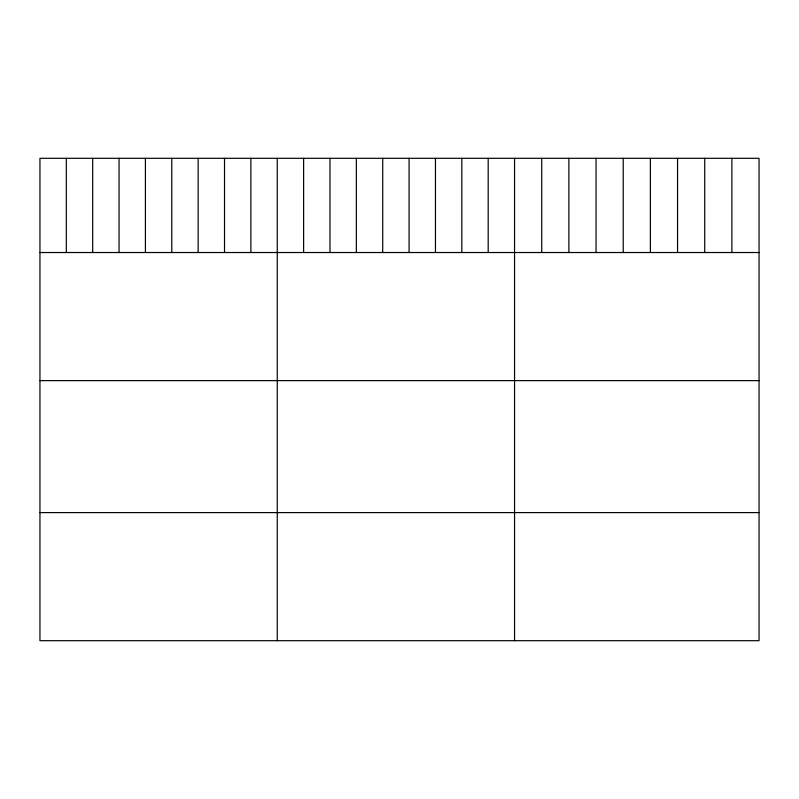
<?xml version="1.0" encoding="UTF-8"?>
<svg xmlns="http://www.w3.org/2000/svg" width="799" height="799" viewBox="0 0 799 799"><rect width="100%" height="100%" fill="white"/><g stroke="black" fill="none" stroke-linecap="round" stroke-linejoin="round"><path stroke-width="1.2" d="M759.05 252.524L759.05 640.698L39.95 640.698L39.95 158.302L759.05 158.302L759.05 252.524L39.95 252.524M39.95 380.624L759.05 380.624M39.95 512.598L759.05 512.598M731.884 158.302L731.884 252.524M704.718 158.302L704.718 252.524M677.552 158.302L677.552 252.524M650.386 158.302L650.386 252.524M623.22 158.302L623.22 252.524M596.054 158.302L596.054 252.524M568.888 158.302L568.888 252.524M541.722 158.302L541.722 252.524M514.556 158.302L514.556 640.698M488.189 158.302L488.189 252.524M461.822 158.302L461.822 252.524M435.455 158.302L435.455 252.524M409.088 158.302L409.088 252.524M382.721 158.302L382.721 252.524M356.354 158.302L356.354 252.524M329.987 158.302L329.987 252.524M303.62 158.302L303.62 252.524M277.253 158.302L277.253 640.698M250.886 158.302L250.886 252.524M224.519 158.302L224.519 252.524M198.152 158.302L198.152 252.524M171.785 158.302L171.785 252.524M145.418 158.302L145.418 252.524M119.051 158.302L119.051 252.524M92.684 158.302L92.684 252.524M66.317 158.302L66.317 252.524"/></g></svg>
